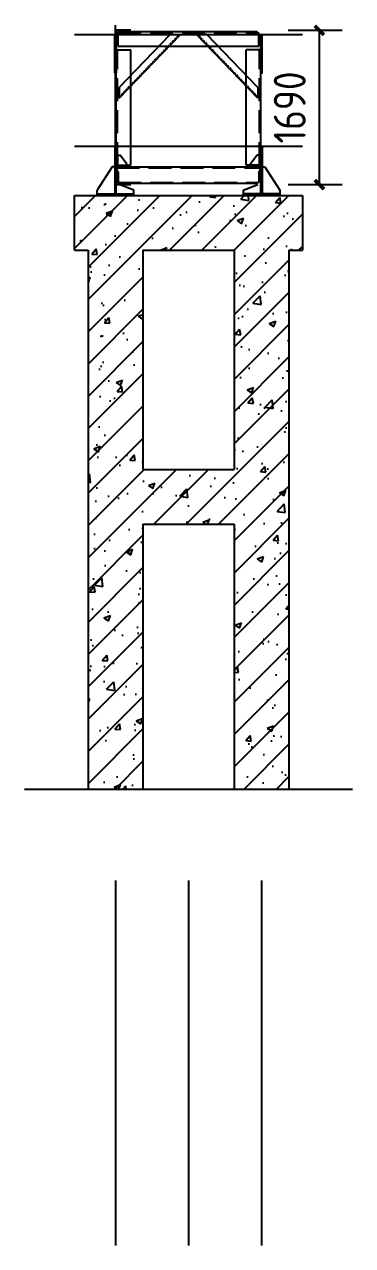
# Model space of a CAD drawing. Extents: x 23521 to 169118, y -86502 to 21244.
# Drawn here: x 54721 to 58321, y -79629 to -66255 of the extents above; entities that cross this region are included whole.
import ezdxf

# ---------------------------------------------------------------- set-up
doc = ezdxf.new("R2010")
doc.units = 0
doc.header["$LTSCALE"] = 1000
doc.header["$MEASUREMENT"] = 0
doc.linetypes.add('DASH', pattern=[0.35, 0.25, -0.1])
doc.layers.add('AXIS', color=3, linetype='Continuous')
doc.layers.add('DOTE', color=1, linetype='Continuous')
doc.styles.get("Standard").update_dxf_attribs({"font": 'gbenor.shx', "bigfont": 'gbcbig.shx'})
doc.dimstyles.get("Standard").update_dxf_attribs({"dimscale": 100, "dimtxt": 3.5, "dimasz": 1, "dimexe": 2.5, "dimexo": 3, "dimgap": 1.5, "dimtad": 1, "dimdec": 0, "dimzin": 0, "dimdsep": 46, "dimtxsty": 'Standard', "dimblk": 'ARCHTICK', "dimcen": 0.09, "dimadec": 0, "dimazin": 0, "dimtfac": 1, "dimtdec": 0, "dimtix": 1, "dimtmove": 2, "dimatfit": 3, "dimfxl": 1, "dimtolj": 1, "dimtzin": 0, "dimarcsym": 0})

# ---------------------------------------------------------------- blocks, each defined once
blk = doc.blocks.new('_ArchTick')
at = {"color": 0, "linetype": 'ByBlock', "const_width": 0.4}
blk.add_lwpolyline([(-0.5, -0.5), (0.5, 0.5)], dxfattribs=at)
blk = doc.blocks.new('*D119')
at = {"color": 0, "lineweight": -2}
for p, q in [((57613, -66319), (58206, -66319)), ((57956, -68009), (57956, -66319)), ((57613, -68009), (58206, -68009))]:
    blk.add_line(p, q, dxfattribs=at)
at = {"layer": 'Defpoints', "color": 0}
for p in [(57313, -66319), (57956, -66319), (57313, -68009)]:
    blk.add_point(p, dxfattribs=at)
at = {"color": 0, "lineweight": -2, "xscale": 100, "yscale": 100, "zscale": 100}
for p, rotation in [((57956, -66319), 90), ((57956, -68009), 270)]:
    blk.add_blockref('_ArchTick', p, dxfattribs=dict(at, rotation=rotation))
at = {"color": 0, "insert": (57631, -67164), "char_height": 350, "attachment_point": 5, "rotation": 90}
blk.add_mtext('\\A1;1690', dxfattribs=at)

msp = doc.modelspace()

# ---------------------------------------------------------------- hatches: boundary and pattern name
h = msp.add_hatch()
h.set_pattern_fill('钢筋混凝土', color=256, scale=100, style=0)
h.set_pattern_definition([(45, (0, -55038.06), (-176.7767, 176.7767), []), (50, (0, -55038.06), (717.26, -62.752), [75, -825]), (355, (0, -55038.06), (-138.751, 752.192), [60, -660]), (100.4514, (59.8, -55043.3), (578.509, 689.4395), [63.74, -701.142]), (46.1842, (0, -54838.1), (1067.241, -165.519), [112.5, -1237.5]), (96.6356, (88.9, -54851.8), (934.663, 974.118), [95.61, -1051.713]), (351.1842, (0, -54838.1), (934.662, 974.119), [90, -990]), (21, (100, -54888.06), (596.907, -402.619), [75, -825]), (326, (100, -54888.06), (243.315, 725.15), [60, -660]), (71.4514, (149.74, -54921.6), (840.223, 322.5305), [63.74, -701.142]), (37.5, (0, -55038.06), (12.1599, 332.8939), [0, -652, 0, -670, 0, -662.5]), (7.5, (0, -55038.06), (263.0695, 394.4117), [0, -382, 0, -637, 0, -252.5]), (327.5, (-223, -55038.06), (533.8224, -22.5549), [0, -250, 0, -780, 0, -1035]), (317.5, (-323, -55038.06), (583.186, 100.105), [0, -325, 0, -518, 0, -735])])
h.paths.add_polyline_path([(55420.6, -74628.7), (56020.6, -74628.7), (56020.6, -71728.7), (57020.6, -71728.7), (57020.6, -74628.7), (57620.6, -74628.7), (57620.6, -68728.7), (57770.6, -68728.7), (57770.6, -68128.7), (55270.6, -68128.7), (55270.6, -68728.7), (55420.6, -68728.7)])
h.paths.add_polyline_path([(56020.6, -68728.7), (56020.6, -71128.7), (57020.6, -71128.7), (57020.6, -68728.7)], flags=17)

# ---------------------------------------------------------------- linework, layer by layer
at = {"color": 4}
for p, q in [((55720.6, -67588.7), (55720.6, -66264.5)), ((55759.6, -66945.7), (56320.6, -66363.7)), ((55759.6, -67061), (56431.7, -66363.7)), ((56320.6, -66363.7), (56431.7, -66363.7)), ((57281.6, -67061), (56609.4, -66363.7)), ((56720.6, -66363.7), (56609.4, -66363.7)), ((57281.6, -66945.7), (56720.6, -66363.7)), ((55759.6, -66945.7), (55759.6, -67061)), ((57281.6, -66945.7), (57281.6, -67061))]:
    msp.add_line(p, q, dxfattribs=at)
at = {"color": 3}
for p, q in [((55888.6, -66318.7), (55728.6, -66318.7)), ((55728.6, -66318.7), (55728.6, -66478.7)), ((55865.9, -66332.7), (55762.6, -66332.7)), ((55762.6, -66332.7), (57278.5, -66332.7)), ((55742.6, -66353.8), (55742.6, -66459.5)), ((55747.6, -66492.7), (55747.6, -66354.2)), ((57293.6, -66492.7), (57293.6, -66354.2)), ((55747.6, -66492.7), (57293.6, -66492.7)), ((55728.6, -67848.7), (55728.6, -68008.7)), ((55733.6, -67814.7), (57307.6, -67814.7)), ((55742.6, -67871.3), (55742.6, -67974.7)), ((55747.6, -67870.9), (55747.6, -67974.2)), ((57293.6, -67870.9), (57293.6, -67974.2)), ((55728.6, -68008.7), (55888.6, -68008.7)), ((55920.6, -68068.7), (55758.6, -68008.7)), ((55763.7, -67994.7), (55869.4, -67994.7)), ((55763.7, -67994.7), (57277.5, -67994.7)), ((55768.7, -67994.7), (55768.7, -67984.2)), ((57120.6, -68068.7), (57282.6, -68008.7)), ((57120.6, -68068.7), (57120.6, -68108.7)), ((57272.5, -67994.7), (57272.5, -67984.2)), ((57520.6, -68068.7), (57520.6, -68108.7)), ((57120.6, -68108.7), (57120.6, -68128.7)), ((57520.6, -68108.7), (57520.6, -68128.7))]:
    msp.add_line(p, q, dxfattribs=at)
at = {"color": 2}
for p, q in [((55728.6, -67794.7), (55728.6, -66363.7)), ((57312.6, -67794.7), (57312.6, -66363.7)), ((55888.6, -67794.7), (55888.6, -66532.7)), ((57152.6, -67794.7), (57152.6, -66532.7))]:
    msp.add_line(p, q, dxfattribs=at)
at = {"color": 3, "linetype": 'DASH'}
for p, q in [((55750.4, -66346.7), (57290.8, -66346.7)), ((55733.6, -67825.2), (57307.6, -67825.2)), ((55753.2, -67984.2), (57288, -67984.2))]:
    msp.add_line(p, q, dxfattribs=at)
at = {"color": 3, "linetype": 'DASH', "ltscale": 0.1}
for p, q in [((55759.6, -67050.9), (56422, -66363.7)), ((57281.6, -67050.9), (56619.2, -66363.7))]:
    msp.add_line(p, q, dxfattribs=at)
at = {"color": 2, "linetype": 'DASH'}
for p, q in [((55728.6, -66532.7), (55888.6, -66532.7)), ((55742.6, -67794.7), (55742.6, -66532.7)), ((57312.6, -66532.7), (57152.6, -66532.7)), ((57298.6, -67794.7), (57298.6, -66532.7)), ((55728.6, -67794.7), (55888.6, -67794.7)), ((57312.6, -67794.7), (57152.6, -67794.7))]:
    msp.add_line(p, q, dxfattribs=at)
at = {"color": 6, "linetype": 'DASH'}
for p, q in [((55742.6, -67684.7), (55772.6, -67684.7)), ((55742.6, -67684.7), (55742.6, -67814.7)), ((55842.6, -67784.7), (55772.6, -67684.7)), ((55842.6, -67814.7), (55842.6, -67784.7)), ((57198.6, -67784.7), (57268.6, -67684.7)), ((57198.6, -67814.7), (57198.6, -67784.7)), ((57298.6, -67684.7), (57268.6, -67684.7)), ((57298.6, -67684.7), (57298.6, -67814.7)), ((55842.6, -67814.7), (55742.6, -67814.7)), ((57198.6, -67814.7), (57298.6, -67814.7))]:
    msp.add_line(p, q, dxfattribs=at)
for p, q in [((55682.6, -67814.7), (55520.6, -68068.7)), ((57358.6, -67814.7), (57520.6, -68068.7)), ((55520.6, -68128.7), (55520.6, -68068.7)), ((55920.6, -68128.7), (55920.6, -68068.7))]:
    msp.add_line(p, q)
at = {"color": 4}
for points in [[(55712.6, -66373.7), (55728.6, -66373.7), (55728.6, -66783.7), (55712.6, -66783.7)], [(57328.6, -66373.7), (57312.6, -66373.7), (57312.6, -66783.7), (57328.6, -66783.7)]]:
    msp.add_lwpolyline(points, close=True, dxfattribs=at)
for points in [[(55728.6, -67588.7), (55712.6, -67588.7), (55712.6, -68108.7), (55728.6, -68108.7)], [(57312.6, -67588.7), (57328.6, -67588.7), (57328.6, -68108.7), (57312.6, -68108.7)]]:
    msp.add_lwpolyline(points, close=True)
for points in [[(55733.6, -67846.3), (55733.6, -67814.7)], [(57307.6, -67846.3), (57307.6, -67814.7)]]:
    msp.add_lwpolyline(points)
at = {"color": 3}
for centre, radius, start, end in [((55767.5, -66357.4), 25.2, 101.26773, 171.73141), ((55858.8, -66295.9), 37.5, 280.9483, 322.54348), ((55708.6, -66449.4), 35.5, 304.3238, 343.47249), ((55767.5, -66357.4), 20.2, 147.96055, 170.7628), ((57273.6, -66357.4), 20.2, 9.2372, 32.03945), ((55705.8, -67878.5), 37.5, 10.9483, 52.54348), ((55705.8, -67878.5), 42.5, 10.28179, 49.13405), ((57335.4, -67878.5), 42.5, 130.86595, 169.71821), ((55767.3, -67969.8), 25.2, 191.26773, 261.73141), ((55766.9, -67970), 19.8, 192.30322, 225.95404), ((55859.3, -68028.7), 35.5, 34.3238, 73.47249), ((57274.2, -67970), 19.8, 314.04596, 347.69678)]:
    msp.add_arc(centre, radius, start, end, dxfattribs=at)
at = {"layer": 'AXIS'}
for p, q in [((55720.6, -75628.7), (55720.6, -79628.7)), ((56520.6, -75628.7), (56520.6, -79628.7)), ((57320.6, -75628.7), (57320.6, -79628.7))]:
    msp.add_line(p, q, dxfattribs=at)
at = {"layer": 'DOTE'}
for p, q in [((55270.6, -66363.7), (57770.6, -66363.7)), ((55270.6, -67588.7), (57770.6, -67588.7)), ((55712.6, -67814.7), (55682.6, -67814.7)), ((57328.6, -67814.7), (57358.6, -67814.7)), ((55270.6, -68128.7), (57770.6, -68128.7)), ((55270.6, -68728.7), (55270.6, -68128.7)), ((55520.6, -68108.7), (55920.6, -68108.7)), ((57520.6, -68108.7), (57120.6, -68108.7)), ((57770.6, -68128.7), (57770.6, -68728.7)), ((55270.6, -68728.7), (55420.6, -68728.7)), ((55420.6, -68728.7), (55420.6, -74628.7)), ((56020.6, -68728.7), (57020.6, -68728.7)), ((56020.6, -68728.7), (56020.6, -71128.7)), ((57020.6, -68728.7), (57020.6, -71128.7)), ((57620.6, -68728.7), (57770.6, -68728.7)), ((57620.6, -68728.7), (57620.6, -74628.7)), ((56020.6, -71128.7), (57020.6, -71128.7)), ((56020.6, -71728.7), (56020.6, -74628.7)), ((56020.6, -71728.7), (57020.6, -71728.7)), ((57020.6, -71728.7), (57020.6, -74628.7)), ((54720.6, -74628.7), (58320.6, -74628.7))]:
    msp.add_line(p, q, dxfattribs=at)

# ---------------------------------------------------------------- dimensions: what is measured, and where the dimension line sits
at = {"color": 4}
dim = msp.add_linear_dim(base=(57955.9, -66318.7), p1=(57312.6, -68008.7), p2=(57312.6, -66318.7), angle=90, dimstyle='Standard', dxfattribs=at)
dim.commit()
dim.dimension.update_dxf_attribs({"geometry": '*D119', "text_midpoint": (57630.9, -67163.7)})

doc.saveas('drawing.dxf')
